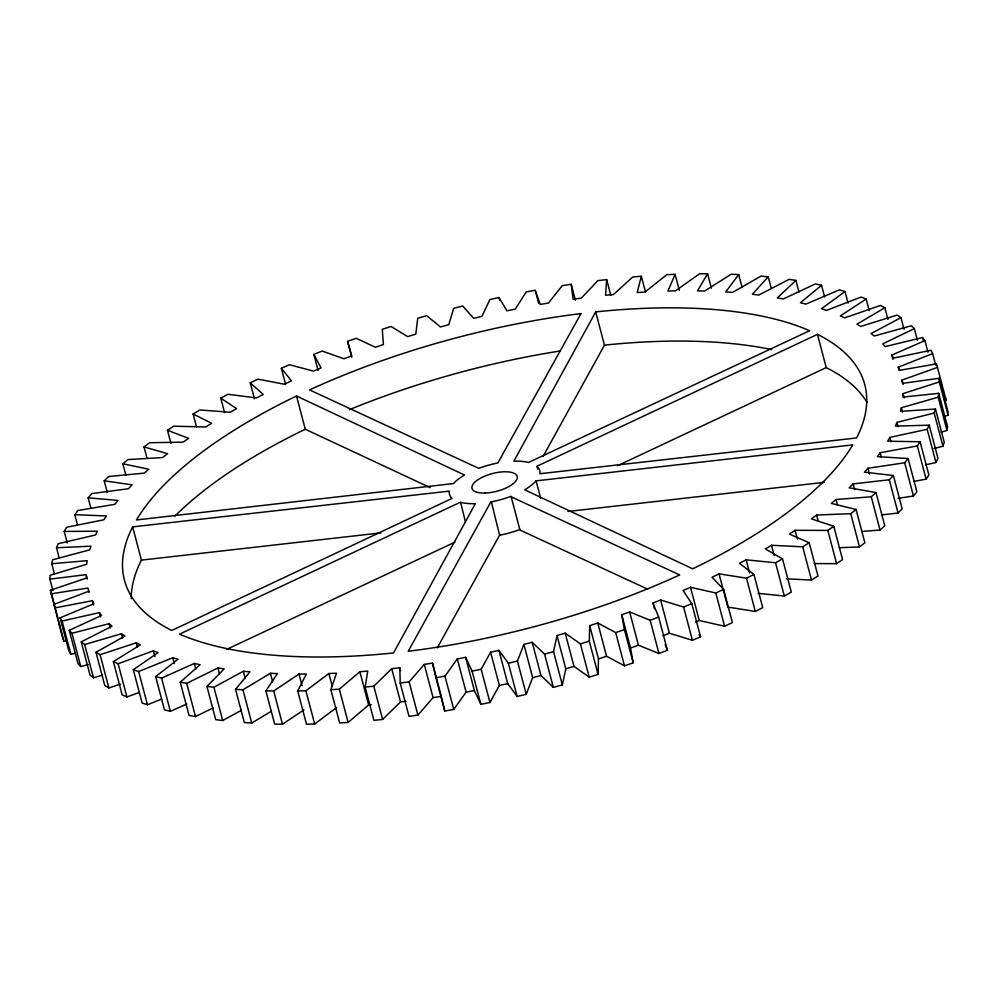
<?xml version="1.0" encoding="UTF-8"?>
<svg xmlns="http://www.w3.org/2000/svg" width="998" height="998" viewBox="0 0 998 998"><rect width="100%" height="100%" fill="white"/><g stroke="black" fill="none" stroke-linecap="round" stroke-linejoin="round"><path stroke-width="1.5" d="M405.899 701.295L400.51 701.931L382.608 719.446L373.901 720.319L365.118 687.073L373.826 686.2L391.727 668.685L399.811 667.724L400.223 683.081L409.118 681.871L424.287 664.394L432.508 663.134L435.964 677.742L444.971 676.207L457.309 658.905L465.617 657.333L474.399 690.579L480.874 704.351L489.943 702.492L481.161 669.259L490.592 652.23L498.925 650.384L507.708 683.618L517.151 696.467L526.22 694.296L517.438 661.063L523.888 644.421L532.196 642.3L540.978 675.546L553.341 687.373L562.348 684.915L553.566 651.682L556.996 635.539L565.217 633.156L574 666.402L589.194 677.143L598.076 674.411L589.294 641.165L589.693 625.646L597.777 623.014L615.691 632.582L624.399 629.601L621.754 614.78L629.638 611.936L650.172 620.282L658.643 617.051L652.966 603.054L660.614 599.985L683.618 607.058L691.789 603.615L700.571 636.861L692.4 640.292L669.396 633.231L663.021 635.788M598.076 674.411L598.476 658.88L589.693 625.646M52.956 590.679L49.9 579.114L50.087 575.322L86.701 564.219L87.213 560.664L51.734 563.72L54.416 573.838M937.459 367.401L901.992 380.063L902.504 383.394L939.13 378.254L939.318 381.972L903.015 393.611L902.853 397.092L938.769 393.337L947.551 426.583L947.002 430.45L941.102 432.134M351.783 357.284L347.578 341.391L356.174 338.285L375.41 347.254L383.407 344.51L382.284 329.328L391.079 326.458L407.658 336.625L415.817 334.118L417.725 318.275L426.682 315.68L440.467 326.97L448.738 324.724L453.691 308.32L462.723 306.012L473.651 318.362L481.972 316.378L489.918 299.525L498.988 297.516L506.959 310.827L515.292 309.131L526.183 291.952L535.227 290.243L540.192 304.452L548.463 303.043L562.236 285.64L571.193 284.255L573.126 299.25L581.285 298.14L597.839 280.638L606.647 279.59L605.537 295.271L613.533 294.472L632.757 276.97L641.352 276.271L645.544 292.177M947.002 430.45L938.22 397.204L938.769 393.337M365.118 687.073L367.738 671.093L359.854 671.729L339.332 689.181L330.874 689.705L339.657 722.951L348.127 722.415L368.636 704.975L371.268 704.763M562.348 684.915L565.779 668.785L556.996 635.539M51.734 563.72L52.657 559.791L89.745 549.823L90.93 546.156L56.524 547.79L59.194 557.907M938.22 397.204L901.331 407.745L900.483 411.363L935.463 409.018L944.245 442.264L942.948 446.256L934.016 448.514M641.352 276.271L637.211 292.539L644.982 292.052L666.751 274.687L675.085 274.325L679.276 290.218M942.948 446.256L934.165 413.022L935.463 409.018M330.874 689.705L336.526 673.188L328.878 673.525L305.887 690.778L297.716 690.965L306.498 724.211L314.669 724.024L336.451 707.669M526.22 694.296L532.67 677.667L523.888 644.421M56.524 547.79L58.171 543.735L95.484 534.978L97.342 531.21L64.221 531.423L67.278 542.987M934.165 413.022L896.94 422.379L895.418 426.109L929.213 425.185L937.995 458.431L935.974 462.536L925.52 464.806M675.085 274.325L667.924 291.067L675.434 290.892L699.598 273.776L707.607 273.764L711.424 288.21M935.974 462.536L927.192 429.29L929.213 425.185M297.716 690.965L306.349 674.024L299.001 674.037L273.689 690.99L265.867 690.828L274.65 724.074L282.471 724.236L303.978 709.827M595.681 311.9L513.87 461.151A46.694 18.238 -14.8 0 1 528.591 462.448L809.628 330.712A382.858 149.6 -14.8 0 0 595.681 311.9L604.464 345.146L543.074 456.423M490.804 501.969L408.232 651.257A382.858 149.6 -14.8 0 0 679.688 574.948L510.489 496.48A46.694 18.238 -14.8 0 1 491.39 501.857L499.586 535.202L437.286 647.852M489.943 702.492L499.374 685.464L490.592 652.23M64.221 531.423L66.592 527.268L103.879 519.783L106.387 515.941L74.788 514.719L77.457 524.836M927.192 429.29L889.867 437.411L887.684 441.228L920.069 441.727L928.851 474.973L926.119 479.152L914.23 481.348M707.607 273.764L697.49 290.867L704.688 291.017L731.085 274.25L738.72 274.587L742.163 287.599M898.138 498.314L913.457 496.018L916.888 491.789L908.105 458.544L877.342 456.622L880.161 452.743L917.337 445.919L920.069 441.727M265.867 690.828L277.432 673.588L270.421 673.276L242.963 689.818L235.54 689.319L244.323 722.552L251.746 723.063L271.356 711.25M435.964 677.742L444.746 710.988L453.753 709.441L466.091 692.138L474.399 690.579M74.788 514.719L77.869 510.514L114.87 504.339L118.013 500.447L88.136 497.815L90.818 507.932M738.72 274.587L725.708 291.94L732.532 292.414L761 276.122L768.211 276.795L771.267 288.36M881.496 514.906L898.063 513.022L902.167 508.768L893.385 475.522L864.443 472.179L867.898 468.274L904.675 462.785L908.105 458.544M235.54 689.319L249.962 671.879L243.337 671.255L213.909 687.273L206.935 686.412L215.718 719.658L222.691 720.506L241.429 710.314M400.223 683.081L409.005 716.315L417.9 715.104L433.07 697.639L441.291 696.379L444.746 710.988M88.136 497.815L91.903 493.561L128.393 488.746L132.16 484.841L104.204 480.799L107.26 492.363M768.211 276.795L752.392 294.285L758.804 295.071L789.144 279.353L795.88 280.376L798.936 291.94M861.648 531.46L880.036 530.038L884.789 525.784L876.007 492.538L849.086 487.81L853.14 483.905L889.28 479.776L893.385 475.522M206.935 686.412L224.126 668.91L217.938 667.961L186.726 683.356L180.251 682.158L189.034 715.404L195.508 716.589L213.148 707.894M104.204 480.799L108.632 476.545L144.348 473.114L148.714 469.21L122.866 463.796L125.923 475.36M795.88 280.376L777.355 297.878L783.305 298.976L815.329 283.943L821.541 285.303L824.598 296.855M839.343 547.727L859.515 546.954L864.867 542.737L856.084 509.491L831.359 503.404L836.012 499.511L871.254 496.792L876.007 492.538M180.251 682.158L200.074 664.693L194.361 663.445L161.601 678.104L155.651 676.582L164.433 709.827L170.384 711.337L186.763 704.014M122.866 463.796L127.919 459.567L162.637 457.546L167.564 453.678L143.999 446.917L147.055 458.481M821.541 285.303L800.446 302.706L805.897 304.103L839.368 289.857L845.032 291.528L848.088 303.093M814.256 563.583L836.611 563.67L842.549 559.516L833.767 526.27L811.411 518.86L816.601 515.018L850.733 513.708L856.084 509.491M155.651 676.582L177.993 659.266L172.791 657.719L138.672 671.542L133.308 669.708L142.09 702.954L147.454 704.788L161.676 699.024M143.999 446.917L149.65 442.738L183.133 442.139L188.597 438.334L167.464 430.275L173.677 426.171L205.713 427.007L211.651 423.277L193.113 413.983L199.837 409.978L230.201 412.236L236.601 408.619L220.758 398.14L227.968 394.272L256.449 397.94L263.272 394.447L250.236 382.87L257.871 379.14L284.293 384.205L291.478 380.862L281.336 368.25L289.345 364.707L313.534 371.119L321.032 367.95L313.859 354.39L322.179 351.059L343.973 358.769L351.745 355.812L347.578 341.391M845.032 291.528L821.491 308.731L826.419 310.415L861.124 297.042L866.189 299.038L869.246 310.603M786.224 578.803L811.499 580.063L817.973 575.996L809.191 542.75L789.343 534.08L795.044 530.3L827.829 530.425L833.767 526.27M133.308 669.708L158.021 652.655L153.368 650.833L118.126 663.732L113.373 661.587L140.281 644.92L136.215 642.812L100.087 654.713L95.983 652.268L124.9 636.1L121.444 633.742L84.668 644.546L81.237 641.826L111.988 626.257L109.144 623.65L71.981 633.293L69.236 630.324L101.609 615.467L99.426 612.622L62.101 621.043L60.08 617.837L93.862 603.778L92.327 600.734L55.102 607.869L53.805 604.439L88.772 591.29M866.189 299.038L840.353 315.904L844.72 317.875L880.436 305.463L884.864 307.758L887.921 319.323M757.981 593.361L784.328 596.018L791.302 592.076L782.519 558.83L765.316 548.937L771.491 545.27L802.716 546.817L809.191 542.75M884.864 307.758L856.933 324.188L860.7 326.433L897.177 315.069L900.957 317.651L904.013 329.215M727.816 607.083L755.299 611.45L762.721 607.645L753.939 574.411L739.481 563.371L746.105 559.816L775.546 562.772L782.519 558.83M900.957 317.651L871.092 333.532L874.248 336.014L911.249 325.785L914.33 328.629L917.387 340.193M695.581 622.128L699.261 620.506L724.585 626.245L732.407 622.602L723.625 589.369L712.023 577.256L719.034 573.838L746.516 578.204L753.939 574.411M914.33 328.629L882.743 343.861L885.263 346.58L922.539 337.549L924.921 340.642L927.978 352.194M536.912 466.253L817.449 334.355A382.858 149.6 -14.8 0 1 856.571 437.96L539.881 473.726A46.694 18.238 -14.8 0 0 537.124 466.44L537.673 469.147M617.587 465.692L826.232 367.601A382.858 149.6 -14.8 0 1 866.988 402.356M460.24 502.281L179.59 634.129A382.858 149.6 -14.8 0 0 393.549 652.929L475.347 503.678A46.694 18.238 -14.8 0 1 460.627 502.381L465.592 522.515M226.459 649.486L454.926 542.151M691.789 603.615L683.119 590.517L690.479 587.261L715.803 592.999L723.625 589.369M892.961 359.442L891.813 355.101L924.921 340.642M899.011 370.096L898.25 367.202L932.643 353.591L930.984 350.261L893.672 358.057L891.813 355.101M647.714 589.169L519.272 529.726A46.694 18.238 -14.8 0 1 500.173 535.09L499.586 535.202M598.476 658.88L606.559 656.26L624.474 665.828L633.181 662.847L630.536 648.026L638.421 645.17L658.954 653.515L667.425 650.297L658.643 617.051M113.373 661.587L122.155 694.833L126.908 696.966L139.595 692.325M66.854 640.541L63.884 641.115L62.587 637.685L50.461 590.242L86.377 578.079L86.202 574.661L49.9 579.114M95.983 652.268L104.765 685.514L108.869 687.946L120.421 684.141M945.193 416.141L948.1 415.205L947.913 411.5L939.13 378.254M565.217 633.156L580.412 643.897L589.294 641.165M81.237 641.826L90.02 675.072L93.45 677.779L102.27 675.184M565.779 668.785L574 666.402M532.196 642.3L544.559 654.127L553.566 651.682M69.236 630.324L78.019 663.57L80.763 666.539L88.198 664.606M532.67 677.667L540.978 675.546M498.925 650.384L508.369 663.221L517.438 661.063M60.08 617.837L68.862 651.083L70.883 654.289L75.361 653.278M499.374 685.464L507.708 683.618M465.617 657.333L472.091 671.105L481.161 669.259M51.023 593.86L87.911 588.047L89.059 592.388M132.647 526.869L449.349 491.116A46.694 18.238 -14.8 0 0 452.094 498.401L171.781 630.474A382.858 149.6 -14.8 0 1 132.647 526.869L141.429 560.115A382.858 149.6 -14.8 0 0 131.274 598.663M536.088 480.849L852.741 444.883A382.858 149.6 -14.8 0 1 692.699 568.823L524.686 489.806A46.694 18.238 -14.8 0 0 536.088 480.849L540.667 498.189M568.037 511.463L824.46 482.333M141.429 560.115L380.924 532.882M296.518 396.006L464.532 475.023A46.694 18.238 -14.8 0 0 453.516 483.556L136.477 519.946A382.858 149.6 -14.8 0 1 296.518 396.006L305.301 429.252L430.238 487.66M698.999 634.479L700.571 636.861M665.155 644.696L667.425 650.297M898.25 367.202L899.435 370.345L936.523 363.871L946.241 400.635L945.306 397.104M932.643 353.591L935.7 365.156M939.318 381.972L948.1 415.205M922.539 337.549L923.3 340.43M901.992 380.063L903.128 384.405M917.337 445.919L926.119 479.152M903.015 393.611L904.163 397.953M901.331 407.745L902.479 412.087M896.94 422.379L898.088 426.72M904.675 462.785L913.457 496.018M889.867 437.411L891.014 441.752M889.28 479.776L898.063 513.022M880.161 452.743L881.309 457.084M867.898 468.274L869.42 474.062M871.254 496.792L880.036 530.038M817.449 334.355L826.232 367.601M853.14 483.905L854.675 489.681M850.733 513.708L859.515 546.954M836.012 499.511L837.534 505.3M827.829 530.425L836.611 563.67M816.601 515.018L818.123 520.794M802.716 546.817L811.499 580.063M795.044 530.3L797.34 538.97M771.491 545.27L774.174 555.387M775.546 562.772L784.328 596.018M746.105 559.816L749.535 572.815M746.516 578.204L755.299 611.45M719.034 573.838L727.442 605.636M715.803 592.999L724.585 626.245M690.479 587.261L699.261 620.506M606.647 279.59L610.838 295.495M683.618 607.058L692.4 640.292M660.614 599.985L669.396 633.231M571.193 284.255L575.384 300.161M652.966 603.054L654.488 608.83M650.172 620.282L658.954 653.515M629.638 611.936L638.421 645.17M621.754 614.78L630.536 648.026M535.602 291.69L538.658 303.255M624.399 629.601L633.181 662.847M615.691 632.582L624.474 665.828M597.777 623.014L606.559 656.26M498.988 297.516L499.749 300.41M580.412 643.897L589.194 677.143M511.038 496.28L519.821 529.514M544.559 654.127L553.341 687.373M508.369 663.221L517.151 696.467M472.091 671.105L480.874 704.351M457.309 658.905L466.091 692.138M444.971 676.207L453.753 709.441M432.508 663.134L441.291 696.379M424.287 664.394L433.07 697.639M409.118 681.871L417.9 715.104M399.811 667.724L400.572 670.619M313.859 354.39L318.05 370.295M391.727 668.685L400.51 701.931M373.826 686.2L382.608 719.446M281.336 368.25L285.54 384.143M359.854 671.729L368.636 704.975M339.332 689.181L348.127 722.415M328.878 673.525L332.309 686.524M250.236 382.87L254.44 398.763M305.887 690.778L314.669 724.024M299.001 674.037L302.057 685.601M220.758 398.14L224.587 412.598M270.421 673.276L272.716 681.946M273.689 690.99L282.471 724.236M193.113 413.983L196.544 426.994M243.337 671.255L245.258 678.478M242.963 689.818L251.746 723.063M167.464 430.275L170.907 443.287M217.938 667.961L219.46 673.75M213.909 687.273L222.691 720.506M194.361 663.445L195.895 669.221M186.726 683.356L195.508 716.589M172.791 657.719L174.326 663.508M161.601 678.104L170.384 711.337M153.368 650.833L154.89 656.609M136.215 642.812L137.362 647.153M138.672 671.542L147.454 704.788M121.444 633.742L122.579 638.071M109.144 623.65L110.291 627.991M118.126 663.732L126.908 696.966M99.426 612.622L100.573 616.964M86.589 576.108L87.35 579.002M92.327 600.734L93.475 605.062M100.087 654.713L108.869 687.946M84.668 644.546L93.45 677.779M71.981 633.293L80.763 666.539M62.101 621.043L70.883 654.289M50.461 590.242L63.884 641.115M59.244 623.488L59.805 627.106M174.924 516.091A382.858 149.6 -14.8 0 1 305.301 429.252M349.375 409.667A382.858 149.6 -14.8 0 1 559.978 351.009M604.464 345.146A382.858 149.6 -14.8 0 1 771.741 349.587M580.986 313.584L497.827 462.985A46.694 18.238 -14.8 0 0 478.741 468.349L309.53 389.894A382.858 149.6 -14.8 0 1 580.986 313.584M485.115 493.049A23.341 9.119 -14.8 0 0 517.201 476.545A23.341 9.119 -14.8 0 0 481.51 477.655A23.341 9.119 -14.8 0 0 485.115 493.049"/></g></svg>
